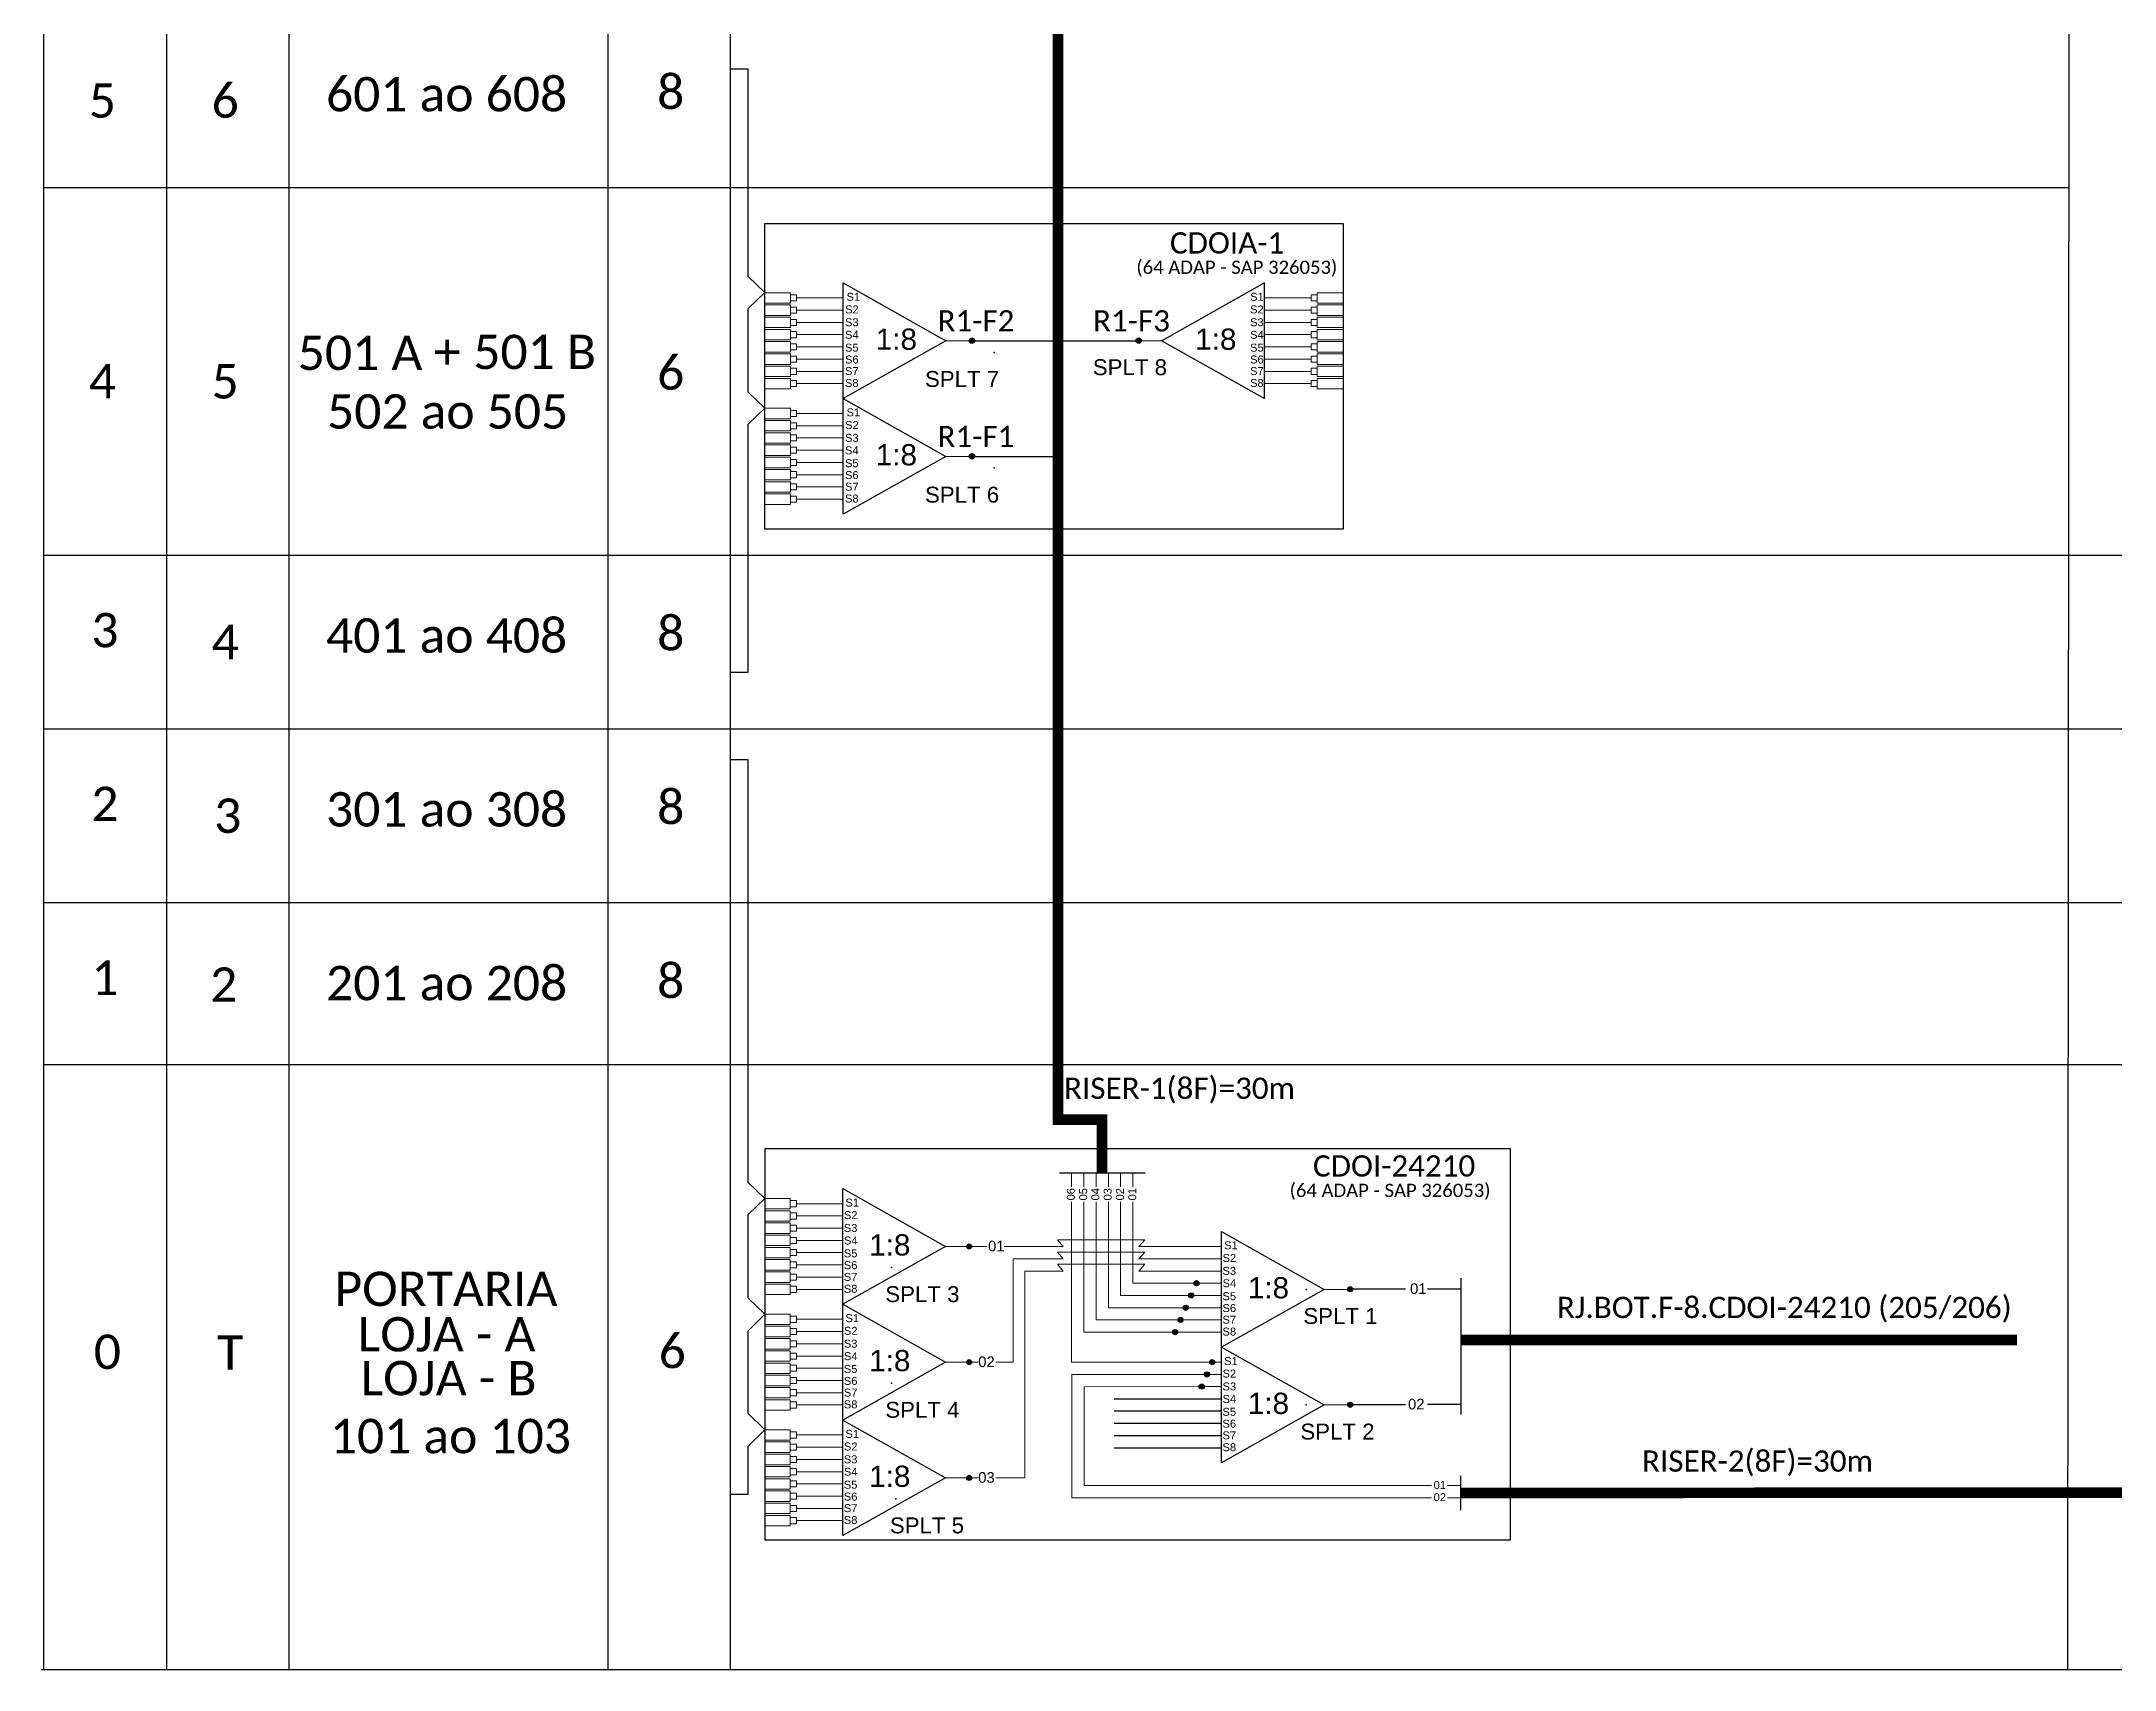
# Model space of a CAD drawing. Extents: x -4 to 837, y 1 to 595.
# Drawn here: x 481.1 to 676.5, y 322.5 to 475.9 of the extents above; entities that cross this region are included whole.
import ezdxf
from ezdxf.enums import TextEntityAlignment as Align

# ---------------------------------------------------------------- set-up
doc = ezdxf.new("R2010")
doc.units = 0
doc.styles.add('ARIAL', font='arial.ttf')
doc.styles.add('WMF-Calibri0', font='calibri.ttf')
doc.linetypes.add('RESERVA', pattern='A,0.5,-0.15,["RESERVA",Standard,S=0.18,R=0,X=0,Y=-0.1],-1.3', length=1.95)

# ---------------------------------------------------------------- blocks, each defined once
blk = doc.blocks.new('SPLITTER_')
blk.add_point((0, 0))
at = {"style": 'ARIAL', "flags": 4}
blk.add_attdef('SPLT', (0, -3.26), '', height=1.5, dxfattribs=at)
blk = doc.blocks.new('SPLT_1-8_SC-APC_ESQ')
at = {"color": 3, "lineweight": 0}
for points in [[(2.41, -3.02), (0, -3.02)], [(2.41, -3.02), (2.41, -4)], [(2.99, -3.51), (7.37, -3.51)], [(2.41, -4), (0, -4)], [(2.41, -4.17), (0, -4.17)], [(2.41, -5.16), (0, -5.16)], [(2.41, -5.32), (0, -5.32)], [(2.41, -4.17), (2.41, -5.16)], [(2.41, -5.32), (2.41, -6.31)], [(7.37, -4.66), (2.99, -4.66)], [(7.37, -5.82), (2.99, -5.82)], [(2.41, -6.31), (0, -6.31)], [(2.41, -6.48), (0, -6.48)], [(2.41, -7.46), (0, -7.46)], [(2.41, -7.63), (0, -7.63)], [(2.41, -6.48), (2.41, -7.46)], [(2.41, -7.63), (2.41, -8.62)], [(7.37, -6.97), (2.99, -6.97)], [(2.41, -8.62), (0, -8.62)], [(2.41, -8.78), (0, -8.78)], [(2.41, -8.78), (2.41, -9.77)], [(7.37, -8.12), (2.99, -8.12)], [(7.37, -9.28), (2.99, -9.28)], [(2.41, -9.77), (0, -9.77)], [(2.41, -9.94), (0, -9.94)], [(2.41, -10.92), (0, -10.92)], [(2.41, -11.09), (0, -11.09)], [(2.41, -9.94), (2.41, -10.92)], [(2.41, -11.09), (2.41, -12.08)], [(7.37, -10.43), (2.99, -10.43)], [(7.37, -11.58), (2.99, -11.58)], [(2.41, -12.08), (0, -12.08)]]:
    blk.add_lwpolyline(points, dxfattribs=at)
for points in [[(2.99, -3.22), (2.41, -3.22), (2.41, -3.8), (2.99, -3.8)], [(2.99, -4.38), (2.41, -4.38), (2.41, -4.95), (2.99, -4.95)], [(2.99, -5.53), (2.41, -5.53), (2.41, -6.1), (2.99, -6.1)], [(2.99, -6.68), (2.41, -6.68), (2.41, -7.26), (2.99, -7.26)], [(2.99, -7.84), (2.41, -7.84), (2.41, -8.41), (2.99, -8.41)], [(2.99, -8.99), (2.41, -8.99), (2.41, -9.56), (2.99, -9.56)], [(2.99, -10.14), (2.41, -10.14), (2.41, -10.72), (2.99, -10.72)], [(2.99, -11.3), (2.41, -11.3), (2.41, -11.87), (2.99, -11.87)]]:
    blk.add_lwpolyline(points, close=True, dxfattribs=at)
at = {"color": 1}
blk.add_lwpolyline([(7.37, -2.1), (17.04, -7.55), (7.37, -13), (7.37, -2.1)], dxfattribs=at)
at = {"color": 1, "lineweight": 0}
blk.add_lwpolyline([(17.04, -7.55), (19.26, -7.55)], dxfattribs=at)
at = {"color": 1, "style": 'ARIAL'}
for s, height, p in [('S1', 0.75, (7.7, -3.78)), ('S3', 0.75, (7.55, -6.18)), ('S2', 0.75, (7.56, -4.97)), ('S5', 0.75, (7.55, -8.57)), ('S4', 0.75, (7.55, -7.36)), ('1:8', 2, (10.45, -8.4)), ('S6', 0.75, (7.55, -9.69)), ('S7', 0.75, (7.55, -10.78)), ('S8', 0.75, (7.55, -11.9))]:
    blk.add_text(s, height=height, dxfattribs=at).set_placement(p)
blk = doc.blocks.new('SPLT_1-8_SC-APC')
at = {"color": 1}
blk.add_lwpolyline([(-7.37, -2.1), (-17.04, -7.55), (-7.37, -13), (-7.37, -2.1)], dxfattribs=at)
at = {"color": 3, "lineweight": 0}
for points in [[(-2.99, -3.51), (-7.37, -3.51)], [(-2.41, -3.02), (-2.41, -4)], [(-2.41, -3.02), (0, -3.02)], [(-7.37, -4.66), (-2.99, -4.66)], [(-7.37, -5.82), (-2.99, -5.82)], [(-2.41, -4), (0, -4)], [(-2.41, -4.17), (-2.41, -5.16)], [(-2.41, -4.17), (0, -4.17)], [(-2.41, -5.16), (0, -5.16)], [(-2.41, -5.32), (-2.41, -6.31)], [(-2.41, -5.32), (0, -5.32)], [(-7.37, -6.97), (-2.99, -6.97)], [(-2.41, -6.31), (0, -6.31)], [(-2.41, -6.48), (-2.41, -7.46)], [(-2.41, -6.48), (0, -6.48)], [(-2.41, -7.46), (0, -7.46)], [(-2.41, -7.63), (-2.41, -8.62)], [(-2.41, -7.63), (0, -7.63)], [(-7.37, -8.12), (-2.99, -8.12)], [(-7.37, -9.28), (-2.99, -9.28)], [(-2.41, -8.62), (0, -8.62)], [(-2.41, -8.78), (-2.41, -9.77)], [(-2.41, -8.78), (0, -8.78)], [(-7.37, -10.43), (-2.99, -10.43)], [(-7.37, -11.58), (-2.99, -11.58)], [(-2.41, -9.77), (0, -9.77)], [(-2.41, -9.94), (-2.41, -10.92)], [(-2.41, -9.94), (0, -9.94)], [(-2.41, -10.92), (0, -10.92)], [(-2.41, -11.09), (-2.41, -12.08)], [(-2.41, -11.09), (0, -11.09)], [(-2.41, -12.08), (0, -12.08)]]:
    blk.add_lwpolyline(points, dxfattribs=at)
for points in [[(-2.99, -3.22), (-2.41, -3.22), (-2.41, -3.8), (-2.99, -3.8)], [(-2.99, -4.38), (-2.41, -4.38), (-2.41, -4.95), (-2.99, -4.95)], [(-2.99, -5.53), (-2.41, -5.53), (-2.41, -6.1), (-2.99, -6.1)], [(-2.99, -6.68), (-2.41, -6.68), (-2.41, -7.26), (-2.99, -7.26)], [(-2.99, -7.84), (-2.41, -7.84), (-2.41, -8.41), (-2.99, -8.41)], [(-2.99, -8.99), (-2.41, -8.99), (-2.41, -9.56), (-2.99, -9.56)], [(-2.99, -10.14), (-2.41, -10.14), (-2.41, -10.72), (-2.99, -10.72)], [(-2.99, -11.3), (-2.41, -11.3), (-2.41, -11.87), (-2.99, -11.87)]]:
    blk.add_lwpolyline(points, close=True, dxfattribs=at)
at = {"color": 1, "lineweight": 0}
blk.add_lwpolyline([(-17.04, -7.55), (-19.26, -7.55)], dxfattribs=at)
at = {"color": 1, "style": 'ARIAL'}
for s, height, p in [('S1', 0.75, (-8.74, -3.78)), ('S2', 0.75, (-8.74, -4.97)), ('S3', 0.75, (-8.74, -6.18)), ('1:8', 2, (-13.91, -8.4)), ('S4', 0.75, (-8.74, -7.36)), ('S5', 0.75, (-8.74, -8.57)), ('S6', 0.75, (-8.74, -9.69)), ('S7', 0.75, (-8.74, -10.78)), ('S8', 0.75, (-8.74, -11.9))]:
    blk.add_text(s, height=height, dxfattribs=at).set_placement(p)

msp = doc.modelspace()

# ---------------------------------------------------------------- hatches: boundary and pattern name
h = msp.add_hatch(color=3)
h.dxf.hatch_style = 1
edge = h.paths.add_edge_path()
edge.add_arc((568.82, 447.69), 0.256, 0, 360)
h = msp.add_hatch(color=3)
h.dxf.hatch_style = 1
edge = h.paths.add_edge_path()
edge.add_arc((584.54, 447.69), 0.256, 0, 360)
h = msp.add_hatch(color=3)
h.dxf.hatch_style = 1
edge = h.paths.add_edge_path()
edge.add_arc((568.82, 436.79), 0.256, 0, 360)
h = msp.add_hatch(color=3)
h.dxf.hatch_style = 1
edge = h.paths.add_edge_path()
edge.add_arc((568.56, 362.34), 0.242, 0, 360)
h = msp.add_hatch(color=3)
h.dxf.hatch_style = 1
edge = h.paths.add_edge_path()
edge.add_arc((589.47, 357.73), 0.242, 0, 360)
h = msp.add_hatch(color=3)
h.dxf.hatch_style = 1
edge = h.paths.add_edge_path()
edge.add_arc((589.97, 358.88), 0.242, 0, 360)
h = msp.add_hatch(color=3)
h.dxf.hatch_style = 1
edge = h.paths.add_edge_path()
edge.add_arc((604.46, 358.31), 0.242, 0, 360)
h = msp.add_hatch(color=3)
h.dxf.hatch_style = 1
edge = h.paths.add_edge_path()
edge.add_arc((588.47, 355.42), 0.242, 0, 360)
h = msp.add_hatch(color=3)
h.dxf.hatch_style = 1
edge = h.paths.add_edge_path()
edge.add_arc((588.97, 356.57), 0.242, 0, 360)
h = msp.add_hatch(color=3)
h.dxf.hatch_style = 1
edge = h.paths.add_edge_path()
edge.add_arc((587.97, 354.27), 0.242, 0, 360)
h = msp.add_hatch(color=3)
h.dxf.hatch_style = 1
edge = h.paths.add_edge_path()
edge.add_arc((568.56, 351.44), 0.242, 0, 360)
h = msp.add_hatch(color=3)
h.dxf.hatch_style = 1
edge = h.paths.add_edge_path()
edge.add_arc((591.47, 351.44), 0.242, 0, 360)
h = msp.add_hatch(color=3)
h.dxf.hatch_style = 1
edge = h.paths.add_edge_path()
edge.add_arc((590.97, 350.29), 0.242, 0, 360)
h = msp.add_hatch(color=3)
h.dxf.hatch_style = 1
edge = h.paths.add_edge_path()
edge.add_arc((590.47, 349.14), 0.242, 0, 360)
h = msp.add_hatch(color=3)
h.dxf.hatch_style = 1
edge = h.paths.add_edge_path()
edge.add_arc((604.46, 347.43), 0.242, 0, 360)
h = msp.add_hatch(color=3)
h.dxf.hatch_style = 1
edge = h.paths.add_edge_path()
edge.add_arc((568.56, 340.54), 0.242, 0, 360)

# ---------------------------------------------------------------- linework, layer by layer
for points in [[(481.34, 553.25), (481.34, 322.48)], [(504.49, 322.48), (504.49, 553.25)], [(546.08, 322.48), (546.08, 553.25)], [(672.25, 553.25), (672.05, 322.48)], [(492.92, 549.14), (492.92, 322.48)], [(534.51, 545.03), (534.51, 322.48)], [(481.34, 462.13), (672.25, 462.13)], [(481.34, 427.49), (778.71, 427.49)], [(481.34, 411.12), (778.69, 411.12)], [(481.34, 394.75), (778.67, 394.75)], [(481.34, 379.49), (778.65, 379.49)], [(481.15, 322.48), (778.62, 322.48)]]:
    msp.add_lwpolyline(points)
at = {"color": 5, "const_width": 1}
for points in [[(598.6, 517.82), (598.6, 509.76), (576.93, 509.76), (576.93, 376.34)], [(576.93, 398.93), (576.93, 374.28), (581.07, 374.28), (581.07, 369.25)]]:
    msp.add_lwpolyline(points, dxfattribs=at)
at = {"color": 3}
for points in [[(546.08, 416.44), (547.73, 416.44), (547.74, 439.81), (549.31, 441.32), (547.74, 442.83), (547.74, 450.71), (549.31, 452.22), (547.74, 453.73), (547.74, 473.26), (546.09, 473.26)], [(546.08, 338.99), (547.73, 338.99), (547.73, 343.51), (549.3, 345.07), (547.73, 346.59), (547.73, 354.4), (549.3, 355.97), (547.73, 357.48), (547.73, 365.36), (549.3, 366.87), (547.73, 368.37), (547.73, 408.2), (546.08, 408.2)], [(609.69, 358.31), (604.46, 358.31)], [(614.92, 358.32), (611.76, 358.32)]]:
    msp.add_lwpolyline(points, dxfattribs=at)
at = {"color": 1}
for points in [[(549.31, 458.74), (603.8, 458.74), (603.8, 429.92), (549.31, 429.92)], [(619.56, 371.54), (549.3, 371.54), (549.3, 334.7), (619.56, 334.7)]]:
    msp.add_lwpolyline(points, close=True, dxfattribs=at)
at = {"color": 5, "linetype": 'Continuous', "ltscale": 4}
for points in [[(568.82, 447.69), (584.51, 447.69)], [(568.82, 436.79), (576.67, 436.79)]]:
    msp.add_lwpolyline(points, dxfattribs=at)
at = {"color": 5}
msp.add_lwpolyline([(585.15, 369.25), (577.06, 369.25)], dxfattribs=at)
at = {"color": 5, "lineweight": 0}
for points in [[(578.2, 369.25), (578.2, 367.97)], [(579.36, 369.25), (579.36, 367.97)], [(580.52, 369.25), (580.52, 367.97)], [(581.68, 369.25), (581.68, 367.96)], [(582.83, 369.25), (582.83, 367.97)], [(583.99, 369.25), (583.99, 367.97)], [(591.47, 351.44), (578.21, 351.44), (578.21, 366.54)], [(587.73, 354.27), (579.36, 354.27), (579.36, 366.54)], [(588.23, 355.42), (580.52, 355.42), (580.52, 366.54)], [(588.73, 356.57), (581.68, 356.57), (581.68, 366.54)], [(589.23, 357.73), (582.83, 357.73), (582.83, 366.54)], [(589.73, 358.88), (583.99, 358.88), (583.99, 366.54)]]:
    msp.add_lwpolyline(points, dxfattribs=at)
at = {"color": 1}
for points in [[(556.67, 367.79), (566.33, 362.34), (556.67, 356.89), (556.67, 367.79)], [(592.35, 363.75), (602.01, 358.3), (592.35, 352.86), (592.35, 363.75)], [(614.92, 346.51), (614.92, 359.37)], [(556.67, 356.89), (566.33, 351.44), (556.67, 345.99), (556.67, 356.89)], [(592.35, 352.86), (602.01, 347.41), (592.35, 341.96), (592.35, 352.86)], [(556.67, 345.99), (566.33, 340.54), (556.67, 335.1), (556.67, 345.99)]]:
    msp.add_lwpolyline(points, dxfattribs=at)
at = {"color": 3, "lineweight": 0}
for points in [[(551.71, 366.87), (549.3, 366.87)], [(551.71, 365.88), (549.3, 365.88)], [(551.71, 365.71), (549.3, 365.71)], [(551.71, 366.87), (551.71, 365.88)], [(551.71, 365.71), (551.71, 364.73)], [(552.29, 366.37), (556.67, 366.37)], [(551.71, 364.73), (549.3, 364.73)], [(551.71, 364.56), (549.3, 364.56)], [(551.71, 363.57), (549.3, 363.57)], [(551.71, 363.41), (549.3, 363.41)], [(551.71, 364.56), (551.71, 363.57)], [(551.71, 363.41), (551.71, 362.42)], [(556.67, 365.22), (552.29, 365.22)], [(556.67, 364.07), (552.29, 364.07)], [(551.71, 362.42), (549.3, 362.42)], [(551.71, 362.26), (549.3, 362.26)], [(551.71, 362.26), (551.71, 361.27)], [(556.67, 362.92), (552.29, 362.92)], [(556.67, 361.76), (552.29, 361.76)], [(551.71, 361.27), (549.3, 361.27)], [(551.71, 361.1), (549.3, 361.1)], [(551.71, 360.12), (549.3, 360.12)], [(551.71, 359.95), (549.3, 359.95)], [(551.71, 361.1), (551.71, 360.12)], [(551.71, 359.95), (551.71, 358.96)], [(556.67, 360.61), (552.29, 360.61)], [(556.67, 359.46), (552.29, 359.46)], [(551.71, 358.96), (549.3, 358.96)], [(551.71, 358.8), (549.3, 358.8)], [(551.71, 357.81), (549.3, 357.81)], [(551.71, 358.8), (551.71, 357.81)], [(556.67, 358.3), (552.29, 358.3)], [(551.71, 355.97), (549.3, 355.97)], [(551.71, 355.97), (551.71, 354.98)], [(551.71, 354.98), (549.3, 354.98)], [(551.71, 354.82), (549.3, 354.82)], [(551.71, 353.83), (549.3, 353.83)], [(551.71, 353.66), (549.3, 353.66)], [(551.71, 354.82), (551.71, 353.83)], [(551.71, 353.66), (551.71, 352.68)], [(552.29, 355.48), (556.67, 355.48)], [(556.67, 354.32), (552.29, 354.32)], [(551.71, 352.68), (549.3, 352.68)], [(551.71, 352.51), (549.3, 352.51)], [(551.71, 352.51), (551.71, 351.53)], [(556.67, 353.17), (552.29, 353.17)], [(556.67, 352.02), (552.29, 352.02)], [(551.71, 351.53), (549.3, 351.53)], [(551.71, 351.36), (549.3, 351.36)], [(551.71, 350.37), (549.3, 350.37)], [(551.71, 350.21), (549.3, 350.21)], [(551.71, 351.36), (551.71, 350.37)], [(551.71, 350.21), (551.71, 349.22)], [(556.67, 350.87), (552.29, 350.87)], [(556.67, 349.71), (552.29, 349.71)], [(551.71, 349.22), (549.3, 349.22)], [(551.71, 349.05), (549.3, 349.05)], [(551.71, 348.07), (549.3, 348.07)], [(551.71, 347.9), (549.3, 347.9)], [(551.71, 349.05), (551.71, 348.07)], [(551.71, 347.9), (551.71, 346.91)], [(556.67, 348.56), (552.29, 348.56)], [(551.71, 346.91), (549.3, 346.91)], [(556.67, 347.41), (552.29, 347.41)], [(551.71, 345.07), (549.3, 345.07)], [(551.71, 344.09), (549.3, 344.09)], [(551.71, 343.92), (549.3, 343.92)], [(551.71, 345.07), (551.71, 344.09)], [(551.71, 343.92), (551.71, 342.93)], [(552.29, 344.58), (556.67, 344.58)], [(551.71, 342.93), (549.3, 342.93)], [(551.71, 342.77), (549.3, 342.77)], [(551.71, 342.77), (551.71, 341.78)], [(556.67, 343.43), (552.29, 343.43)], [(556.67, 342.27), (552.29, 342.27)], [(551.71, 341.78), (549.3, 341.78)], [(551.71, 341.61), (549.3, 341.61)], [(551.71, 340.63), (549.3, 340.63)], [(551.71, 340.46), (549.3, 340.46)], [(551.71, 341.61), (551.71, 340.63)], [(551.71, 340.46), (551.71, 339.48)], [(556.67, 341.12), (552.29, 341.12)], [(556.67, 339.97), (552.29, 339.97)], [(551.71, 339.48), (549.3, 339.48)], [(551.71, 339.31), (549.3, 339.31)], [(551.71, 338.32), (549.3, 338.32)], [(551.71, 338.16), (549.3, 338.16)], [(551.71, 339.31), (551.71, 338.32)], [(551.71, 338.16), (551.71, 337.17)], [(556.67, 338.82), (552.29, 338.82)], [(551.71, 337.17), (549.3, 337.17)], [(551.71, 337), (549.3, 337)], [(551.71, 336.02), (549.3, 336.02)], [(551.71, 337), (551.71, 336.02)], [(556.67, 337.66), (552.29, 337.66)], [(556.67, 336.51), (552.29, 336.51)]]:
    msp.add_lwpolyline(points, dxfattribs=at)
for points in [[(552.29, 366.66), (551.71, 366.66), (551.71, 366.09), (552.29, 366.09)], [(552.29, 365.51), (551.71, 365.51), (551.71, 364.93), (552.29, 364.93)], [(552.29, 364.35), (551.71, 364.35), (551.71, 363.78), (552.29, 363.78)], [(552.29, 363.2), (551.71, 363.2), (551.71, 362.63), (552.29, 362.63)], [(552.29, 362.05), (551.71, 362.05), (551.71, 361.48), (552.29, 361.48)], [(552.29, 360.9), (551.71, 360.9), (551.71, 360.32), (552.29, 360.32)], [(552.29, 359.74), (551.71, 359.74), (551.71, 359.17), (552.29, 359.17)], [(552.29, 358.59), (551.71, 358.59), (551.71, 358.02), (552.29, 358.02)], [(552.29, 355.76), (551.71, 355.76), (551.71, 355.19), (552.29, 355.19)], [(552.29, 354.61), (551.71, 354.61), (551.71, 354.04), (552.29, 354.04)], [(552.29, 353.46), (551.71, 353.46), (551.71, 352.88), (552.29, 352.88)], [(552.29, 352.3), (551.71, 352.3), (551.71, 351.73), (552.29, 351.73)], [(552.29, 351.15), (551.71, 351.15), (551.71, 350.58), (552.29, 350.58)], [(552.29, 350), (551.71, 350), (551.71, 349.43), (552.29, 349.43)], [(552.29, 348.85), (551.71, 348.85), (551.71, 348.27), (552.29, 348.27)], [(552.29, 347.69), (551.71, 347.69), (551.71, 347.12), (552.29, 347.12)], [(552.29, 344.87), (551.71, 344.87), (551.71, 344.29), (552.29, 344.29)], [(552.29, 343.71), (551.71, 343.71), (551.71, 343.14), (552.29, 343.14)], [(552.29, 342.56), (551.71, 342.56), (551.71, 341.99), (552.29, 341.99)], [(552.29, 341.41), (551.71, 341.41), (551.71, 340.84), (552.29, 340.84)], [(552.29, 340.25), (551.71, 340.25), (551.71, 339.68), (552.29, 339.68)], [(552.29, 339.1), (551.71, 339.1), (551.71, 338.53), (552.29, 338.53)], [(552.29, 337.95), (551.71, 337.95), (551.71, 337.38), (552.29, 337.38)], [(552.29, 336.8), (551.71, 336.8), (551.71, 336.22), (552.29, 336.22)]]:
    msp.add_lwpolyline(points, close=True, dxfattribs=at)
at = {"color": 1, "lineweight": 0}
for points in [[(566.33, 362.34), (568.56, 362.34)], [(602.01, 358.3), (604.24, 358.3)], [(566.33, 351.44), (568.56, 351.44)], [(602.01, 347.41), (604.24, 347.41)], [(566.33, 340.54), (568.56, 340.54)]]:
    msp.add_lwpolyline(points, dxfattribs=at)
at = {"color": 7, "lineweight": 0}
for points in [[(568.8, 362.34), (569.42, 362.34)], [(568.8, 362.34), (570.19, 362.34)], [(571.87, 362.34), (571.87, 362.34), (571.87, 362.34), (577.43, 362.34)], [(577.43, 362.34), (576.88, 362.97), (585.1, 362.97)], [(577.43, 361.19), (576.88, 361.81), (585.1, 361.81)], [(585.1, 362.97), (585.1, 362.97), (584.55, 362.34), (592.35, 362.34)], [(585.1, 361.81), (585.1, 361.81), (584.55, 361.19), (592.35, 361.19)], [(571.07, 351.44), (571.07, 351.44), (571.07, 351.44), (572.72, 351.44), (572.72, 361.19), (577.43, 361.19)], [(571.07, 340.55), (571.07, 340.55), (571.07, 340.55), (573.8, 340.55), (573.8, 360.03), (577.43, 360.03)], [(577.43, 360.03), (576.88, 360.66), (585.1, 360.66)], [(585.1, 360.66), (585.1, 360.66), (584.55, 360.03), (592.35, 360.03)], [(592.35, 357.73), (589.47, 357.73)], [(592.35, 358.88), (589.97, 358.88)], [(592.35, 356.57), (588.97, 356.57)], [(592.35, 354.27), (587.97, 354.27)], [(592.35, 355.42), (588.47, 355.42)], [(568.8, 351.44), (569.39, 351.44)], [(592.35, 350.29), (590.97, 350.29)], [(591.47, 351.44), (592.35, 351.44)], [(592.35, 349.14), (590.47, 349.14)], [(568.8, 340.54), (569.39, 340.54)]]:
    msp.add_lwpolyline(points, dxfattribs=at)
at = {"color": 1, "const_width": 1}
msp.add_lwpolyline([(667.3, 353.52), (614.92, 353.52)], dxfattribs=at)
at = {"color": 6, "lineweight": 0}
for points in [[(612.13, 338.65), (578.23, 338.65), (578.23, 350.29), (590.73, 350.29)], [(612.13, 339.81), (579.39, 339.81), (579.39, 349.13), (590.23, 349.14)], [(614.9, 339.81), (613.62, 339.81)], [(614.9, 338.65), (613.62, 338.65)]]:
    msp.add_lwpolyline(points, dxfattribs=at)
at = {"color": 8, "linetype": 'RESERVA', "ltscale": 4}
for points in [[(582.21, 347.99), (592.35, 347.99)], [(582.21, 346.84), (592.35, 346.84)], [(582.21, 345.68), (592.35, 345.68)], [(582.21, 344.52), (592.35, 344.52)], [(582.21, 343.37), (592.35, 343.37)]]:
    msp.add_lwpolyline(points, dxfattribs=at)
at = {"color": 2}
for points in [[(609.69, 347.43), (604.46, 347.43)], [(614.92, 347.44), (611.76, 347.44)]]:
    msp.add_lwpolyline(points, dxfattribs=at)
at = {"color": 6}
msp.add_lwpolyline([(614.9, 337.5), (614.9, 340.73)], dxfattribs=at)
at = {"color": 6, "const_width": 1}
msp.add_lwpolyline([(706.91, 339.18), (706.91, 339.18), (706.91, 339.18), (614.9, 339.11)], dxfattribs=at)
at = {"color": 3}
for centre, radius in [((568.82, 447.69), 0.256), ((584.54, 447.69), 0.256), ((568.82, 436.79), 0.256), ((568.56, 362.34), 0.242), ((589.47, 357.73), 0.242), ((589.97, 358.88), 0.242), ((604.46, 358.31), 0.242), ((588.47, 355.42), 0.242), ((588.97, 356.57), 0.242), ((587.97, 354.27), 0.242), ((568.56, 351.44), 0.242), ((591.47, 351.44), 0.242), ((590.97, 350.29), 0.242), ((590.47, 349.14), 0.242), ((604.46, 347.43), 0.242), ((568.56, 340.54), 0.242)]:
    msp.add_circle(centre, radius, dxfattribs=at)

# ---------------------------------------------------------------- block references
for p in [(549.31, 455.23), (549.31, 444.34)]:
    msp.add_blockref('SPLT_1-8_SC-APC_ESQ', p)
msp.add_blockref('SPLT_1-8_SC-APC', (603.77, 455.23), dxfattribs=at)
ref = msp.add_blockref('SPLITTER_', (586.74, 447.7), dxfattribs=dict(xscale=-1))
ref.add_attrib('SPLT', 'SPLT 8', (580.21, 444.44), dxfattribs={"height": 1.5, "style": 'ARIAL'})
ref = msp.add_blockref('SPLITTER_', (570.93, 446.59), dxfattribs=dict(xscale=-1))
ref.add_attrib('SPLT', 'SPLT 7', (564.4, 443.33), dxfattribs={"height": 1.5, "style": 'ARIAL'})
ref = msp.add_blockref('SPLITTER_', (570.93, 435.7), dxfattribs=dict(xscale=-1))
ref.add_attrib('SPLT', 'SPLT 6', (564.4, 432.43), dxfattribs={"height": 1.5, "style": 'ARIAL'})
ref = msp.add_blockref('SPLITTER_', (561.23, 360.36))
ref.add_attrib('SPLT', 'SPLT 3', (560.66, 357.1), dxfattribs={"height": 1.5, "style": 'ARIAL'})
ref = msp.add_blockref('SPLITTER_', (600.33, 358.3))
ref.add_attrib('SPLT', 'SPLT 1', (600.05, 355.04), dxfattribs={"height": 1.5, "style": 'ARIAL'})
ref = msp.add_blockref('SPLITTER_', (561.23, 349.46))
ref.add_attrib('SPLT', 'SPLT 4', (560.66, 346.2), dxfattribs={"height": 1.5, "style": 'ARIAL'})
ref = msp.add_blockref('SPLITTER_', (600.33, 347.41))
ref.add_attrib('SPLT', 'SPLT 2', (599.77, 344.15), dxfattribs={"height": 1.5, "style": 'ARIAL'})
ref = msp.add_blockref('SPLITTER_', (561.66, 338.57))
ref.add_attrib('SPLT', 'SPLT 5', (561.09, 335.31), dxfattribs={"height": 1.5, "style": 'ARIAL'})

# ---------------------------------------------------------------- texts
at = {"color": 7, "style": 'WMF-Calibri0'}
for s, p in [('601 ao 608', (507.96, 469.3)), ('501 A ', (505.3, 444.92)), ('+', (518.13, 445.01)), ('501 B', (521.84, 445.01)), ('502 ao 505', (508.06, 439.4)), ('401 ao 408', (507.96, 418.29)), ('301 ao 308', (507.96, 401.91)), ('201 ao 208', (507.96, 385.54)), ('PORTARIA', (508.76, 356.73)), ('LOJA - A', (510.95, 352.45)), ('LOJA - B', (511.22, 348.32)), ('101 ao 103', (508.32, 342.86))]:
    msp.add_text(s, height=3.24, dxfattribs=at).set_placement(p)
at = {"color": 1}
for s, height, style, p in [('CDOIA-1', 2, 'WMF-Calibri0', (587.48, 455.9)), ('CDOI-24210', 2, 'WMF-Calibri0', (600.96, 368.93)), ('S2', 0.75, 'ARIAL', (556.76, 364.92)), ('S1', 0.75, 'ARIAL', (556.9, 366.1)), ('S3', 0.75, 'ARIAL', (556.75, 363.71)), ('1:8', 2, 'ARIAL', (559.14, 361.49)), ('S4', 0.75, 'ARIAL', (556.76, 362.53)), ('S5', 0.75, 'ARIAL', (556.75, 361.32)), ('S2', 0.75, 'ARIAL', (592.44, 360.88)), ('S1', 0.75, 'ARIAL', (592.58, 362.07)), ('S6', 0.75, 'ARIAL', (556.75, 360.2)), ('S7', 0.75, 'ARIAL', (556.75, 359.1)), ('S3', 0.75, 'ARIAL', (592.43, 359.67)), ('1:8', 2, 'ARIAL', (594.82, 357.45)), ('S8', 0.75, 'ARIAL', (556.75, 357.98)), ('S4', 0.75, 'ARIAL', (592.44, 358.5)), ('S5', 0.75, 'ARIAL', (592.43, 357.28)), ('RJ.BOT.F-8.CDOI-24210 (205/206)', 2, 'WMF-Calibri0', (623.94, 355.6)), ('S1', 0.75, 'ARIAL', (556.9, 355.21)), ('S6', 0.75, 'ARIAL', (592.43, 356.16)), ('S7', 0.75, 'ARIAL', (592.43, 355.07)), ('S3', 0.75, 'ARIAL', (556.75, 352.81)), ('S2', 0.75, 'ARIAL', (556.76, 354.02)), ('S8', 0.75, 'ARIAL', (592.43, 353.95)), ('S4', 0.75, 'ARIAL', (556.76, 351.63)), ('1:8', 2, 'ARIAL', (559.14, 350.59)), ('S1', 0.75, 'ARIAL', (592.58, 351.17)), ('S5', 0.75, 'ARIAL', (556.75, 350.42)), ('S6', 0.75, 'ARIAL', (556.75, 349.3)), ('S2', 0.75, 'ARIAL', (592.44, 349.99)), ('S7', 0.75, 'ARIAL', (556.75, 348.2)), ('S8', 0.75, 'ARIAL', (556.75, 347.09)), ('S3', 0.75, 'ARIAL', (592.43, 348.78)), ('S4', 0.75, 'ARIAL', (592.44, 347.6)), ('1:8', 2, 'ARIAL', (594.82, 346.56)), ('S5', 0.75, 'ARIAL', (592.43, 346.39)), ('S6', 0.75, 'ARIAL', (592.43, 345.27)), ('S2', 0.75, 'ARIAL', (556.76, 343.12)), ('S1', 0.75, 'ARIAL', (556.9, 344.31)), ('S7', 0.75, 'ARIAL', (592.43, 344.17)), ('S8', 0.75, 'ARIAL', (592.43, 343.05)), ('S3', 0.75, 'ARIAL', (556.75, 341.91)), ('S4', 0.75, 'ARIAL', (556.76, 340.74)), ('S5', 0.75, 'ARIAL', (556.75, 339.52)), ('1:8', 2, 'ARIAL', (559.14, 339.69)), ('S6', 0.75, 'ARIAL', (556.75, 338.4)), ('S7', 0.75, 'ARIAL', (556.75, 337.31)), ('S8', 0.75, 'ARIAL', (556.75, 336.19))]:
    msp.add_text(s, height=height, dxfattribs=dict(at, style=style)).set_placement(p)
at = {"color": 1, "style": 'WMF-Calibri0'}
for p in [(593.78, 453.98), (608.22, 367)]:
    msp.add_text('(64 ADAP - SAP 326053)', height=1.25, dxfattribs=at).set_placement(p, align=Align.CENTER)
at = {"color": 5, "style": 'WMF-Calibri0'}
for s, p in [('R1-F2', (565.58, 448.56)), ('R1-F3', (580.24, 448.56)), ('R1-F1', (565.58, 437.66)), ('RISER-1(8F)=30m', (577.5, 376.25))]:
    msp.add_text(s, height=2, dxfattribs=at).set_placement(p)
at = {"style": 'ARIAL'}
for s, p in [('06', (578.14, 367.26)), ('05', (579.3, 367.26)), ('04', (580.45, 367.26)), ('03', (581.61, 367.26)), ('02', (582.77, 367.26)), ('01', (583.93, 367.26))]:
    msp.add_text(s, height=0.75, rotation=90, dxfattribs=at).set_placement(p, align=Align.MIDDLE_CENTER)
for s, height, p in [('01', 1, (571.12, 362.38)), ('01', 1, (610.88, 358.37)), ('02', 1, (570.19, 351.48)), ('02', 1, (610.69, 347.49)), ('03', 1, (570.19, 340.58)), ('01', 0.75, (612.91, 339.87)), ('02', 0.75, (612.91, 338.72))]:
    msp.add_text(s, height=height, dxfattribs=at).set_placement(p, align=Align.MIDDLE_CENTER)
at = {"color": 6, "style": 'WMF-Calibri0'}
msp.add_text('RISER-2(8F)=30m', height=2, dxfattribs=at).set_placement((631.96, 341.12))
at = {"color": 7, "style": 'WMF-Calibri0'}
for tag, flags, p in [('8', 4, (540.44, 471.14)), ('5', 4, (486.89, 470.32)), ('6', 4, (498.46, 470.32)), ('4', 4, (486.89, 443.87)), ('5', 4, (498.46, 443.86)), ('6', 4, (540.44, 444.69)), ('3', 4, (487.13, 420.42)), ('8', 4, (540.44, 420.13)), ('4', 4, (498.46, 419.3)), ('2', 4, (487.13, 404.04)), ('3', 4, (498.7, 402.93)), ('8', 4, (540.44, 403.76)), ('1', 4, (487.13, 387.67)), ('8', 4, (540.44, 387.38)), ('2', 4, (498.32, 387.02)), ('0', 4, (487.36, 352.42)), ('T', 12, (498.93, 352.35)), ('6', 4, (540.59, 352.5))]:
    msp.add_attdef(tag, text='XX', height=3.24, dxfattribs=dict(at, flags=flags)).set_placement(p, align=Align.MIDDLE_CENTER)

doc.saveas('drawing.dxf')
